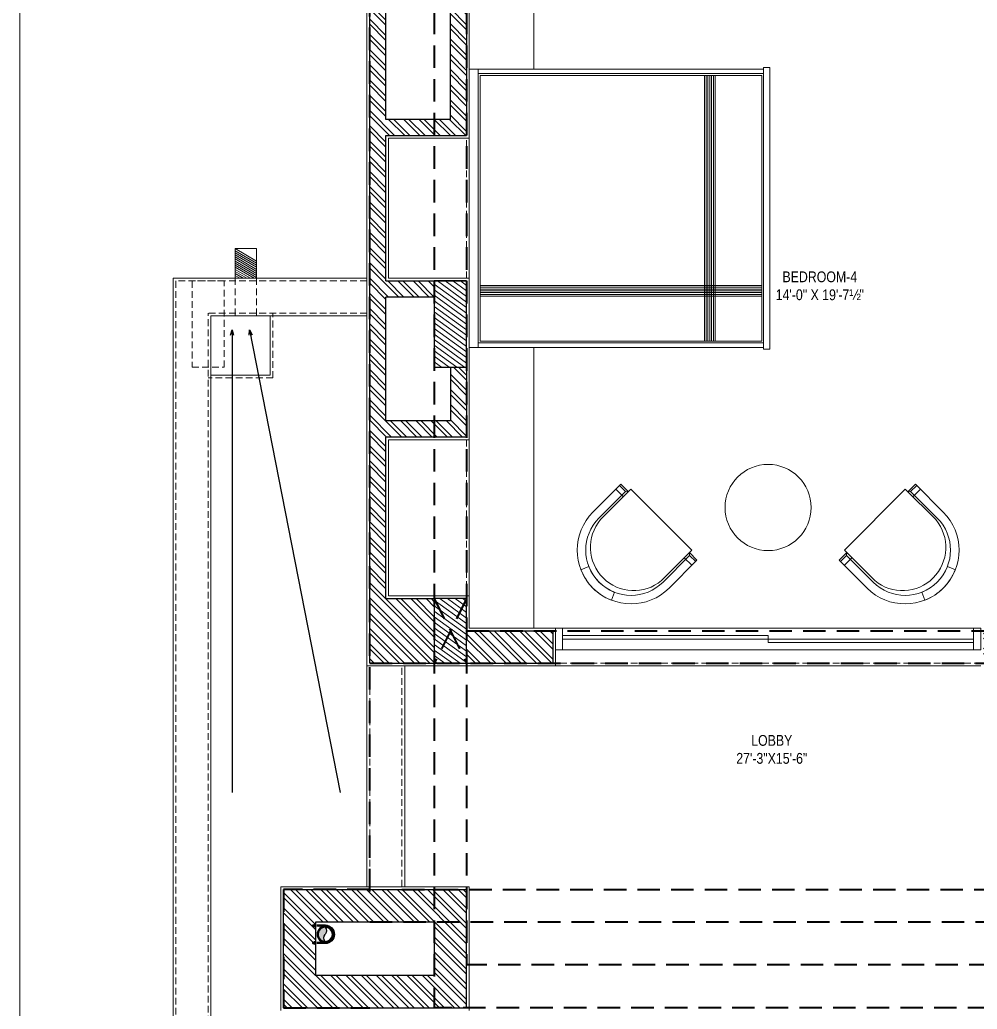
# Model space of a CAD drawing. Header units: inches. Extents: x -189347 to -188565, y -48525 to -47011.
# Drawn here: x -189346.7 to -189079.9, y -48338.7 to -48063.1 of the extents above; entities that cross this region are included whole.
import ezdxf

# ---------------------------------------------------------------- set-up
doc = ezdxf.new("R2010")
doc.units = ezdxf.units.IN
doc.header["$LTSCALE"] = 25
doc.header["$MEASUREMENT"] = 0
doc.linetypes.add('DASHED2', pattern=[0.375, 0.25, -0.125])
doc.layers.get('0').update_dxf_attribs({"lineweight": 0})
for name, color, linetype, lineweight in [('COLUMN', 1, 'Continuous', 30), ('COLUMNHATCH', 8, 'Continuous', 0), ('CWS', 180, 'Continuous', 18), ('elevation', 6, 'Continuous', 9), ('FURNITURE', 251, 'Continuous', 0), ('hidden', 7, 'DASHED2', 5), ('PLASTER LINE', 1, 'Continuous', 5), ('PP--BEAM', 104, 'DASHED2', 40), ('PP-OUTER', 180, 'Continuous', 18), ('PP-WALL', 7, 'Continuous', 30), ('sechatch', 8, 'Continuous', 0), ('SH - ANGLE SUPPORT', 7, 'Continuous', 30), ('SLOPE LINE', 30, 'Continuous', 5), ('TEXT', 7, 'Continuous', 13), ('WIN', 22, 'Continuous', 0)]:
    doc.layers.add(name, color=color, linetype=linetype, lineweight=lineweight)
doc.layers.add('SH - RWP', color=140, linetype='Continuous')
doc.styles.add('RAJ', font='Arial Narrow.ttf')
doc.styles.get("Standard").update_dxf_attribs({"font": 'Arial Narrow.ttf'})
doc.dimstyles.new('WORKING', dxfattribs={"dimtxt": 3.5, "dimasz": 1.5, "dimexe": 0.75, "dimexo": 1.5, "dimgap": 0.25, "dimtad": 1, "dimdec": 3, "dimzin": 3, "dimdsep": 46, "dimlunit": 4, "dimtxsty": 'Standard', "dimblk1": 'ARCHTICK', "dimblk2": 'ARCHTICK', "dimsah": 1, "dimcen": 0.09375, "dimdle": 0.75, "dimclrd": 256, "dimclre": 256, "dimclrt": 256, "dimadec": 0, "dimazin": 0, "dimtfac": 1, "dimtdec": 3, "dimtofl": 0, "dimtmove": 1, "dimatfit": 3, "dimldrblk": 'OPEN30', "dimfxl": 1, "dimtolj": 1, "dimtzin": 0, "dimlwe": -1, "dimarcsym": 0})
pattern_1 = [(144.0500546287213, (-991.6262969374075, -2979.542852115199), (-0.7338478202626239, -1.011912731758918), [])]

# ---------------------------------------------------------------- blocks, each defined once
blk = doc.blocks.new('_ArchTick')
at = {"color": 0, "linetype": 'ByBlock', "const_width": 0.15}
blk.add_lwpolyline([(-0.5, -0.5), (0.5, 0.5)], dxfattribs=at)
blk = doc.blocks.new('_Open30')
at = {"color": 0, "linetype": 'ByBlock', "lineweight": -2}
for p, q in [((-1, 0.26794919), (0, 0)), ((0, 0), (-1, -0.26794919)), ((0, 0), (-1, 0))]:
    blk.add_line(p, q, dxfattribs=at)
blk = doc.blocks.new('*X11')
at = {"color": 0}
for p, q in [((113.6040440224238, 341.4692042597887), (113.7240518539459, 341.5892120913109)), ((113.7279130090329, 341.4162965511011), (114.3176786467903, 342.0060621888587)), ((113.8423566890578, 341.3539635358294), (114.318169125598, 341.8297759723697)), ((113.9481308900426, 341.2829610415177), (114.3186596044057, 341.6534897558808)), ((114.0456951115147, 341.2037485676931), (114.3191500832134, 341.4772035393918)), ((114.1352787081868, 341.1165554690687), (114.3196405620211, 341.3009173229029)), ((114.2169109186877, 341.0214109842728), (114.3201310408288, 341.1246311064139)), ((114.2904245531791, 340.9181479234677), (114.3206215196365, 340.948344889925))]:
    blk.add_line(p, q, dxfattribs=at)
blk = doc.blocks.new('rwp')
at = {"layer": 'SH - RWP', "lineweight": 30}
h = blk.add_hatch(color=256, dxfattribs=at)
edge = h.paths.add_edge_path()
edge.add_ellipse((-188950.0968138671, -47122.30944276684), major_axis=(1.131884257421873, -1.131884257421873), ratio=1, start_angle=96.33861705314149, end_angle=173.6613829461683, ccw=False)
edge.add_ellipse((-188951.0968138671, -47121.05951319105), major_axis=(-1.414213562374951, -1.414213562374951), ratio=0.9999999999973742, start_angle=-45.000000000959574, end_angle=135.0000000008091, ccw=False)
edge.add_ellipse((-188952.0968138671, -47119.80958361528), major_axis=(-1.131884257421873, -1.131884257421873), ratio=1, start_angle=6.338617053141469, end_angle=83.66138294415512)
at = {"layer": 'SH - ANGLE SUPPORT'}
for p, q in [((-188953.666458093, -47121.00095880189, -967.949206592016), (-188953.6664580929, -47123.36738670984, -967.949206592016)), ((-188953.6664580924, -47121.00102040151, -967.949206592016), (-188953.6664580924, -47123.36744830938, -967.949206592016)), ((-188953.666458093, -47121.74960115636, -967.949206592016), (-188953.346458093, -47121.74960115636, -967.949206592016)), ((-188953.6664580924, -47121.74966275599, -967.949206592016), (-188953.3464580924, -47121.74966275599, -967.949206592016)), ((-188953.3368398501, -47122.23073078197, -967.949206592016), (-188953.6568398502, -47122.23073078197, -967.949206592016)), ((-188953.3368398497, -47122.23079238168, -967.949206592016), (-188953.6568398497, -47122.23079238168, -967.949206592016)), ((-188953.346458093, -47121.07673970977, -967.949206592016), (-188953.346458093, -47123.36738670984, -967.949206592016)), ((-188953.3464580924, -47121.07680130939, -967.949206592016), (-188953.3464580924, -47123.36744830938, -967.949206592016)), ((-188948.8568106974, -47122.23073078197, -967.949206592016), (-188948.5368106973, -47122.23073078197, -967.949206592016)), ((-188948.8568106974, -47122.23073078197, -967.949206592016), (-188948.5368106973, -47122.23073078197, -967.949206592016)), ((-188948.8568106969, -47122.23079238168, -967.949206592016), (-188948.5368106969, -47122.23079238168, -967.949206592016)), ((-188948.8568106967, -47122.23079238168, -967.949206592016), (-188948.5368106969, -47122.23079238168, -967.949206592016)), ((-188948.8471924546, -47121.07673970977, -967.949206592016), (-188948.8471924546, -47123.36738670984, -967.949206592016)), ((-188948.8471924541, -47121.07680130939, -967.949206592016), (-188948.8471924541, -47123.36744830938, -967.949206592016)), ((-188948.5271924547, -47121.74960115636, -967.949206592016), (-188948.8471924546, -47121.74960115636, -967.949206592016)), ((-188948.5271924546, -47121.74960115636, -967.949206592016), (-188948.8471924546, -47121.74960115636, -967.949206592016)), ((-188948.5271924541, -47121.74966275599, -967.949206592016), (-188948.8471924541, -47121.74966275599, -967.949206592016)), ((-188948.5271924541, -47121.74966275599, -967.949206592016), (-188948.8471924541, -47121.74966275599, -967.949206592016)), ((-188948.5271924546, -47121.00095880189, -967.949206592016), (-188948.5271924547, -47123.36738670984, -967.949206592016)), ((-188948.5271924541, -47121.00102040151, -967.949206592016), (-188948.5271924541, -47123.36744830938, -967.949206592016)), ((-188953.8903525634, -47123.66232684848, -967.949206592016), (-188953.8903525634, -47123.72276761325, -967.949206592016)), ((-188953.8903525629, -47123.66238844811, -967.949206592016), (-188953.8903525629, -47123.7228292129, -967.949206592016)), ((-188953.8903525634, -47123.72276761325, -967.949206592016), (-188953.8576660083, -47123.75545416848, -967.949206592016)), ((-188953.8903525629, -47123.7228292129, -967.949206592016), (-188953.8576660078, -47123.75551576811, -967.949206592016)), ((-188953.1557098411, -47123.75545416848, -967.949206592016), (-188953.8576660083, -47123.75545416848, -967.949206592016)), ((-188953.1557098406, -47123.75551576811, -967.949206592016), (-188953.8576660078, -47123.75551576811, -967.949206592016)), ((-188953.8531016355, -47123.76033668287, -967.949206592016), (-188953.8531016355, -47124.10285181779, -967.949206592016)), ((-188953.8531016349, -47123.76039828252, -967.949206592016), (-188953.8531016349, -47124.10291341739, -967.949206592016)), ((-188953.8531016355, -47124.10285181779, -967.949206592016), (-188953.7785997794, -47124.17735367376, -967.949206592016)), ((-188953.8531016349, -47124.10291341739, -967.949206592016), (-188953.7785997789, -47124.17741527341, -967.949206592016)), ((-188953.2350942116, -47124.17735367376, -967.949206592016), (-188953.7785997794, -47124.17735367376, -967.949206592016)), ((-188953.2350942111, -47124.17741527341, -967.949206592016), (-188953.7785997789, -47124.17741527341, -967.949206592016)), ((-188953.6668827888, -47124.54097724138, -967.949206592016), (-188953.6142599813, -47124.59360004868, -967.949206592016)), ((-188953.6668827882, -47124.54103884092, -967.949206592016), (-188953.6142599809, -47124.59366164831, -967.949206592016)), ((-188953.6668469955, -47124.54101303458, -967.949206592016), (-188953.6668469955, -47124.17735367376, -967.949206592016)), ((-188953.6668469949, -47124.54107463418, -967.949206592016), (-188953.6668469949, -47124.17741527341, -967.949206592016)), ((-188953.6144727311, -47123.75545416848, -967.949206592016), (-188953.6144727311, -47124.02564460496, -967.949206592016)), ((-188953.6144727307, -47123.75551576811, -967.949206592016), (-188953.6144727307, -47124.02570620461, -967.949206592016)), ((-188953.3994698029, -47124.59360004868, -967.949206592016), (-188953.6142599813, -47124.59360004868, -967.949206592016)), ((-188953.3994698023, -47124.59366164831, -967.949206592016), (-188953.6142599809, -47124.59366164831, -967.949206592016)), ((-188953.3468469955, -47124.54097724138, -967.949206592016), (-188953.3994698029, -47124.59360004868, -967.949206592016)), ((-188953.346846995, -47124.54103884092, -967.949206592016), (-188953.3994698023, -47124.59366164831, -967.949206592016)), ((-188953.3992218002, -47124.02622438787, -967.949206592016), (-188953.3992218002, -47123.75545416848, -967.949206592016)), ((-188953.3992217998, -47124.02628598752, -967.949206592016), (-188953.3992217998, -47123.75551576811, -967.949206592016)), ((-188953.3468469955, -47124.54097724138, -967.949206592016), (-188953.3468469955, -47124.17735367376, -967.949206592016)), ((-188953.346846995, -47124.54103884092, -967.949206592016), (-188953.346846995, -47124.17741527341, -967.949206592016)), ((-188953.1605923556, -47124.10285181779, -967.949206592016), (-188953.2350942116, -47124.17735367376, -967.949206592016)), ((-188953.160592355, -47124.10291341739, -967.949206592016), (-188953.2350942111, -47124.17741527341, -967.949206592016)), ((-188953.1230232861, -47123.72276761336, -967.949206592016), (-188953.1605923556, -47123.76033668287, -967.949206592016)), ((-188953.1230232855, -47123.7228292129, -967.949206592016), (-188953.160592355, -47123.76039828252, -967.949206592016)), ((-188953.1605923556, -47123.76033668287, -967.949206592016), (-188953.1605923556, -47124.10285181779, -967.949206592016)), ((-188953.160592355, -47123.76039828252, -967.949206592016), (-188953.160592355, -47124.10291341739, -967.949206592016)), ((-188953.1230232861, -47123.66232684848, -967.949206592016), (-188953.1230232861, -47123.72276761336, -967.949206592016)), ((-188953.1230232855, -47123.66238844811, -967.949206592016), (-188953.1230232855, -47123.7228292129, -967.949206592016)), ((-188949.0708570933, -47123.66232684848, -967.949206592016), (-188949.0708570933, -47123.72276761336, -967.949206592016)), ((-188949.0708570928, -47123.66238844811, -967.949206592016), (-188949.0708570928, -47123.7228292129, -967.949206592016)), ((-188949.0708570933, -47123.72276761336, -967.949206592016), (-188949.0332880238, -47123.76033668287, -967.949206592016)), ((-188949.0708570928, -47123.7228292129, -967.949206592016), (-188949.0332880233, -47123.76039828252, -967.949206592016)), ((-188949.0381705383, -47123.75545416848, -967.949206592016), (-188948.3362143711, -47123.75545416848, -967.949206592016)), ((-188949.0381705376, -47123.75551576811, -967.949206592016), (-188948.3362143706, -47123.75551576811, -967.949206592016)), ((-188949.0332880238, -47123.76033668287, -967.949206592016), (-188949.0332880238, -47124.10285181779, -967.949206592016)), ((-188949.0332880233, -47123.76039828252, -967.949206592016), (-188949.0332880233, -47124.10291341739, -967.949206592016)), ((-188949.0332880238, -47124.10285181779, -967.949206592016), (-188948.9587861678, -47124.17735367376, -967.949206592016)), ((-188949.0332880233, -47124.10291341739, -967.949206592016), (-188948.9587861673, -47124.17741527341, -967.949206592016)), ((-188948.9587861678, -47124.17735367376, -967.949206592016), (-188948.4152806, -47124.17735367376, -967.949206592016)), ((-188948.9587861673, -47124.17741527341, -967.949206592016), (-188948.4152805994, -47124.17741527341, -967.949206592016)), ((-188948.8470333838, -47124.54097724138, -967.949206592016), (-188948.8470333838, -47124.17735367376, -967.949206592016)), ((-188948.8470333834, -47124.54103884092, -967.949206592016), (-188948.8470333834, -47124.17741527341, -967.949206592016)), ((-188948.8470333838, -47124.54097724138, -967.949206592016), (-188948.7944105765, -47124.59360004868, -967.949206592016)), ((-188948.8470333834, -47124.54103884092, -967.949206592016), (-188948.794410576, -47124.59366164831, -967.949206592016)), ((-188948.794658579, -47124.02622438787, -967.949206592016), (-188948.794658579, -47123.75545416848, -967.949206592016)), ((-188948.7946585786, -47124.02628598752, -967.949206592016), (-188948.7946585786, -47123.75551576811, -967.949206592016)), ((-188948.7944105765, -47124.59360004868, -967.949206592016), (-188948.579620398, -47124.59360004868, -967.949206592016)), ((-188948.794410576, -47124.59366164831, -967.949206592016), (-188948.5796203974, -47124.59366164831, -967.949206592016)), ((-188948.5269975907, -47124.54097724138, -967.949206592016), (-188948.579620398, -47124.59360004868, -967.949206592016)), ((-188948.5269975901, -47124.54103884092, -967.949206592016), (-188948.5796203974, -47124.59366164831, -967.949206592016)), ((-188948.5794076482, -47123.75545416848, -967.949206592016), (-188948.5794076482, -47124.02564460496, -967.949206592016)), ((-188948.5794076477, -47123.75551576811, -967.949206592016), (-188948.5794076477, -47124.02570620461, -967.949206592016)), ((-188948.527033384, -47124.54101303458, -967.949206592016), (-188948.527033384, -47124.17735367376, -967.949206592016)), ((-188948.5270333833, -47124.54107463418, -967.949206592016), (-188948.5270333833, -47124.17741527341, -967.949206592016)), ((-188948.340778744, -47124.10285181779, -967.949206592016), (-188948.4152806, -47124.17735367376, -967.949206592016)), ((-188948.3407787434, -47124.10291341739, -967.949206592016), (-188948.4152805994, -47124.17741527341, -967.949206592016)), ((-188948.340778744, -47123.76033668287, -967.949206592016), (-188948.340778744, -47124.10285181779, -967.949206592016)), ((-188948.3407787434, -47123.76039828252, -967.949206592016), (-188948.3407787434, -47124.10291341739, -967.949206592016)), ((-188948.3035278159, -47123.72276761325, -967.949206592016), (-188948.3362143711, -47123.75545416848, -967.949206592016)), ((-188948.3035278155, -47123.7228292129, -967.949206592016), (-188948.3362143706, -47123.75551576811, -967.949206592016)), ((-188948.3035278159, -47123.66232684848, -967.949206592016), (-188948.3035278159, -47123.72276761325, -967.949206592016)), ((-188948.3035278155, -47123.66238844811, -967.949206592016), (-188948.3035278155, -47123.7228292129, -967.949206592016))]:
    blk.add_line(p, q, dxfattribs=at)
at = {"layer": 'SH - ANGLE SUPPORT', "lineweight": 30, "ltscale": 30}
for centre, radius, start, end in [((-188951.0968252739, -47121.04743988637, -967.949206592016), 2.570053173803593, 1.03628795969257, 178.9637120403074), ((-188951.0968252733, -47121.04750148611, -967.949206592016), 2.570053173803593, 1.03628795968503, 178.963712040315), ((-188951.0968252738, -47121.04738671277, -967.949206592016), 2.249999999973499, 358.9648763292182, 180.8913035842331), ((-188951.0968252732, -47121.0474483124, -967.949206592016), 2.249999999973499, 358.9648763292032, 180.8913035842525)]:
    blk.add_arc(centre, radius, start, end, dxfattribs=at)
at = {"layer": 'SH - ANGLE SUPPORT', "extrusion": (0, 0, -1)}
for centre, major_axis, ratio, start_param, end_param in [((-188953.8074735742, -47121.90446553976, -967.949206592016), (0.5499938548614092, -0.5499938548614123), 0.9999999996759106, 0.1632660789402746, 0.609270106304321), ((-188953.8074735738, -47121.9045271393, -967.949206592016), (0.5499938548614107, -0.5499938548614107), 0.9999999996759106, 0.1632660789402746, 0.6092701062936144), ((-188953.8074735742, -47122.15260376805, -967.949206592016), (0.5499938548614092, -0.5499938548614123), 0.9999999996759106, 0.1632660788972726, 0.609270106273636), ((-188953.8074735738, -47122.1526653677, -967.949206592016), (0.5499938548614107, -0.5499938548614107), 0.9999999996759106, 0.1632660788633934, 0.6092701062629294), ((-188953.8074735742, -47122.38419913567, -967.949206592016), (0.5499938549968616, 0.5499938549968587), 0.9999999998192924, 1.734062405629884, 2.180066432845873), ((-188953.8074735738, -47122.38426073521, -967.949206592016), (0.5499938549968599, 0.5499938549968602), 0.9999999998192924, 1.734062405639007, 2.18006643293009), ((-188953.1266579546, -47123.39463167317, -967.949206592016), (0.7483036439644555, -0.7483036439644598), 0.9999999996438159, 3.391710508010214, 3.722963248040837), ((-188953.126657954, -47123.39469327271, -967.949206592016), (0.7483036439644577, -0.7483036439644576), 0.9999999996438159, 3.391710508017021, 3.722963248071372), ((-188952.7983986465, -47123.31156215176, -967.949206592016), (0.6743739490639916, -0.6743739490639953), 0.9999995311078937, 3.304858807655224, 3.314800786636747), ((-188952.7983986459, -47123.31162375142, -967.949206592016), (0.6743739490639936, -0.6743739490639933), 0.9999995311078936, 3.304858807680375, 3.314800786634117), ((-188952.7983986465, -47123.55970038017, -967.949206592016), (0.6743742929851441, 0.6743742929851401), 0.999999518227433, 4.875654981944805, 4.885596951981116), ((-188952.7983986459, -47123.55976197982, -967.949206592016), (0.6743742929851421, 0.6743742929851421), 0.9999995182274332, 4.875654981974916, 4.885596952011176), ((-188952.7983986465, -47123.79129574777, -967.949206592016), (0.6743742929851441, 0.6743742929851401), 0.999999518227433, 4.875654981949765, 4.885596951983746), ((-188952.7983986459, -47123.79135734731, -967.949206592016), (0.6743742929851421, 0.6743742929851421), 0.9999995182274332, 4.875654981947285, 4.885596952013805), ((-188949.0439751315, -47123.95348806639, -967.949206592016), (0.1836427452739949, 0.1836427452739939), 0.9999999999368012, 1.061026314161397, 1.819612572080839), ((-188949.0439751309, -47123.95354966598, -967.949206592016), (0.1836427452739943, 0.1836427452739944), 0.9999999999368012, 1.061026314482183, 1.819612572175653), ((-188948.4266461518, -47124.10154468217, -967.949206592016), (0.3202001284227909, 0.3202001284227893), 0.9999999999894763, 2.954778906703427, 3.562597790643836), ((-188948.4266461512, -47124.10160628188, -967.949206592016), (0.32020012842279, 0.3202001284227902), 0.9999999999894763, 2.954778906786219, 3.562597790696368), ((-188948.4492935954, -47124.10503722765, -967.949206592016), (0.3609602731301504, -0.3609602731301524), 0.9999999993591626, 1.329768371787923, 1.678717008267329), ((-188948.4492935949, -47124.10509882731, -967.949206592016), (0.3609602731301515, -0.3609602731301514), 0.9999999993591624, 1.329768371788388, 1.678717008386833), ((-188948.4726005044, -47124.14390854447, -967.949206592016), (0.3609602733034902, -0.3609602733034922), 0.9999999989039782, 1.329768371934727, 1.608853964360784), ((-188948.472600504, -47124.14397014413, -967.949206592016), (0.3609602733034912, -0.3609602733034912), 0.9999999989039782, 1.329768371976483, 1.608853964560186), ((-188948.4198675735, -47124.00436458047, -967.949206592016), (0.3174102309503301, 0.3174102309503283), 0.9999999999057578, 2.957247137274627, 3.531377346074381), ((-188948.4198675731, -47124.00442618009, -967.949206592016), (0.3174102309503291, 0.3174102309503292), 0.9999999999057578, 2.957247137262742, 3.531377346298223), ((-188948.5441608152, -47123.95348806639, -967.949206592016), (0.1836427452988976, -0.1836427452988986), 0.999999999796716, 1.317026384468443, 2.0805663391731), ((-188948.5441608147, -47123.95354966598, -967.949206592016), (0.1836427452988981, -0.1836427452988981), 0.9999999997967158, 1.317026384795895, 2.080566339319822), ((-188948.4180220282, -47124.04943386157, -967.949206592016), (0.2498462547944103, 0.2498462547944089), 0.9999999997529784, 3.071035400043546, 3.556541279240993), ((-188948.4180220276, -47124.04949546119, -967.949206592016), (0.2498462547944095, 0.2498462547944096), 0.9999999997529783, 3.071035400037739, 3.556541279278682), ((-188948.7827626473, -47124.81746228939, -967.949206592016), (0.1705916081115291, -0.1705916081115301), 0.9999999983057132, 4.117982481218434, 4.309006795710234), ((-188948.7827626466, -47124.81752388901, -967.949206592016), (0.1705916081115296, -0.1705916081115296), 0.999999998305713, 4.117982481200848, 4.309006795710234), ((-188948.7475861446, -47124.6354748169, -967.949206592016), (0.070498842857397, 0.07049884285739659), 0.9999999987001685, 5.845023447305541, 6.635131608040659), ((-188948.747586144, -47124.63553641661, -967.949206592016), (0.0704988428573968, 0.0704988428573968), 0.9999999987001688, 5.845023447049522, 6.63513160759325), ((-188948.7252744999, -47124.66127218498, -967.949206592016), (0.1348098848379319, -0.1348098848379327), 0.9999999999832394, 4.157022774563808, 5.034816392581106), ((-188948.7252744994, -47124.66133378464, -967.949206592016), (0.1348098848379323, -0.1348098848379323), 0.9999999999832394, 4.157022774644297, 5.034816392460339), ((-188948.3270008914, -47123.80572951908, -967.949206592016), (0.3609602734330835, -0.3609602734330856), 0.9999999985248337, 1.329768372036687, 1.540798847705387), ((-188948.3270008908, -47123.80579111868, -967.949206592016), (0.3609602734330845, -0.3609602734330845), 0.9999999985248337, 1.32976837205076, 1.540798847705387), ((-188948.71716431, -47124.55963857067, -967.949206592016), (0.134414760636515, 0.1344147606365142), 0.999999999943205, 5.728383428850945, 6.607487426763895), ((-188948.7171643096, -47124.5597001703, -967.949206592016), (0.1344147606365146, 0.1344147606365146), 0.999999999943205, 5.72838342841378, 6.607487426618772), ((-188948.8006405043, -47123.99591065946, -967.949206592016), (0.1574100662167226, -0.1574100662167236), 0.9999999999492625, -0.6581166820425643, 0.1674448601498328), ((-188948.8006405038, -47123.99597225912, -967.949206592016), (0.1574100662167231, -0.1574100662167231), 0.9999999999492625, -0.6581166818591688, 0.1674448602460581), ((-188948.695430473, -47124.55313844277, -967.949206592016), (0.1705916076887829, 0.1705916076887819), 0.9999999996600237, 5.688778807161095, 6.270402491436597), ((-188948.6954304725, -47124.5532000424, -967.949206592016), (0.1705916076887824, 0.1705916076887824), 0.9999999996600238, 5.688778806993591, 6.270402491376283), ((-188948.6371630341, -47124.47928326397, -967.949206592016), (0.1705916076496879, 0.1705916076496869), 0.999999999760294, 5.688778807154859, 5.971833700017249), ((-188948.6371630334, -47124.47934486362, -967.949206592016), (0.1705916076496874, 0.1705916076496874), 0.999999999760294, 5.688778807389919, 5.971833700054205), ((-188948.3299226793, -47123.95348806639, -967.949206592016), (0.1836427452739939, -0.1836427452739949), 0.9999999999368008, 1.32198008156326, 2.080566339281674), ((-188948.3299226788, -47123.95354966598, -967.949206592016), (0.1836427452739944, -0.1836427452739943), 0.9999999999368008, 1.32198008156326, 2.080566339086045)]:
    blk.add_ellipse(centre, major_axis=major_axis, ratio=ratio, start_param=start_param, end_param=end_param, dxfattribs=at)
at = {"layer": 'SH - ANGLE SUPPORT'}
for centre, major_axis, ratio, start_param, end_param in [((-188949.0669925931, -47123.39463167317, -967.949206592016), (-0.7483036439644599, -0.7483036439644554), 0.9999999996438159, 3.391710508000295, 3.722963247976156), ((-188949.066992593, -47123.39463167317, -967.949206592016), (-0.7483036439644599, -0.7483036439644554), 0.9999999996438159, 3.391710507966842, 3.722963247976156), ((-188949.0669925926, -47123.39469327271, -967.949206592016), (-0.7483036439644577, -0.7483036439644576), 0.9999999996438159, 3.391710508013618, 3.722963248048718), ((-188949.0669925925, -47123.39469327271, -967.949206592016), (-0.7483036439644577, -0.7483036439644576), 0.9999999996438159, 3.391710508013618, 3.722963248048718), ((-188949.3952519012, -47123.31156215176, -967.949206592016), (-0.6743739490639956, -0.6743739490639913), 0.9999995311078936, 3.304858807682855, 3.314800786628858), ((-188949.395251901, -47123.31156215176, -967.949206592016), (-0.6743739490639956, -0.6743739490639913), 0.9999995311078936, 3.304858807637689, 3.314800786573997), ((-188949.3952519006, -47123.31162375142, -967.949206592016), (-0.6743739490639936, -0.6743739490639933), 0.9999995311078936, 3.3048588076678, 3.314800786604057), ((-188949.3952519006, -47123.31162375142, -967.949206592016), (-0.6743739490639936, -0.6743739490639933), 0.9999995311078936, 3.3048588076678, 3.314800786604057), ((-188949.3952519012, -47123.55970038017, -967.949206592016), (-0.6743742929851401, 0.6743742929851441), 0.999999518227433, 4.875654981984836, 4.885596952016435), ((-188949.395251901, -47123.55970038017, -967.949206592016), (-0.6743742929851401, 0.6743742929851441), 0.999999518227433, 4.875654981974916, 4.885596952011175), ((-188949.3952519006, -47123.55976197982, -967.949206592016), (-0.6743742929851421, 0.6743742929851421), 0.9999995182274332, 4.875654981904773, 4.885596951996146), ((-188949.3952519006, -47123.55976197982, -967.949206592016), (-0.6743742929851421, 0.6743742929851421), 0.9999995182274332, 4.875654981904773, 4.885596951996146), ((-188949.3952519012, -47123.79129574777, -967.949206592016), (-0.6743742929851401, 0.6743742929851441), 0.999999518227433, 4.87565498196482, 4.885596952001405), ((-188949.395251901, -47123.79129574777, -967.949206592016), (-0.6743742929851401, 0.6743742929851441), 0.999999518227433, 4.87565498195986, 4.885596951996146), ((-188949.3952519006, -47123.79135734731, -967.949206592016), (-0.6743742929851421, 0.6743742929851421), 0.9999995182274332, 4.875654981924789, 4.885596951996146), ((-188949.3952519006, -47123.79135734731, -967.949206592016), (-0.6743742929851421, 0.6743742929851421), 0.9999995182274332, 4.875654981924789, 4.885596951996146), ((-188948.3861769733, -47121.90446553976, -967.949206592016), (-0.5499938548614123, -0.5499938548614092), 0.9999999996759106, 0.1632660789278965, 0.6092701063103915), ((-188948.3861769733, -47121.90446553976, -967.949206592016), (-0.5499938548614123, -0.5499938548614092), 0.9999999996759106, 0.1632660789278965, 0.6092701063103915), ((-188948.3861769728, -47121.9045271393, -967.949206592016), (-0.5499938548614107, -0.5499938548614107), 0.9999999996759106, 0.1632660789278965, 0.6092701062889785), ((-188948.3861769726, -47121.9045271393, -967.949206592016), (-0.5499938548614107, -0.5499938548614107), 0.9999999996759106, 0.1632660789711128, 0.6092701062982505), ((-188948.3861769733, -47122.15260376805, -967.949206592016), (-0.5499938548614123, -0.5499938548614092), 0.9999999996759106, 0.1632660789278965, 0.6092701062889785), ((-188948.3861769733, -47122.15260376805, -967.949206592016), (-0.5499938548614123, -0.5499938548614092), 0.9999999996759106, 0.1632660789278965, 0.6092701062889785), ((-188948.3861769728, -47122.1526653677, -967.949206592016), (-0.5499938548614107, -0.5499938548614107), 0.9999999996759106, 0.1632660789094365, 0.609270106295049), ((-188948.3861769726, -47122.1526653677, -967.949206592016), (-0.5499938548614107, -0.5499938548614107), 0.9999999996759106, 0.1632660789341927, 0.609270106282908), ((-188948.3861769733, -47122.38419913567, -967.949206592016), (-0.5499938549968584, 0.5499938549968617), 0.9999999998192924, 1.734062405617506, 2.180066432825894), ((-188948.3861769733, -47122.38419913567, -967.949206592016), (-0.5499938549968584, 0.5499938549968617), 0.9999999998192924, 1.734062405617506, 2.180066432825894), ((-188948.3861769728, -47122.38426073521, -967.949206592016), (-0.5499938549968599, 0.5499938549968602), 0.9999999998192924, 1.734062405642048, 2.180066432877992), ((-188948.3861769726, -47122.38426073521, -967.949206592016), (-0.5499938549968599, 0.5499938549968602), 0.9999999998192924, 1.734062405635966, 2.180066432841237), ((-188953.8639577001, -47123.95348806639, -967.949206592016), (-0.183642745273995, -0.1836427452739938), 0.9999999999368008, 1.321980081277932, 2.080566339260109), ((-188953.8639576996, -47123.95354966598, -967.949206592016), (-0.1836427452739944, -0.1836427452739943), 0.9999999999368008, 1.321980081617566, 2.080566339205425), ((-188953.5567173454, -47124.47928326397, -967.949206592016), (-0.1705916076496869, 0.1705916076496879), 0.999999999760294, 5.68877880723861, 5.971833700035727), ((-188953.5567173448, -47124.47934486362, -967.949206592016), (-0.1705916076496874, 0.1705916076496874), 0.999999999760294, 5.688778807306168, 5.971833700054205), ((-188953.4984499064, -47124.55313844277, -967.949206592016), (-0.1705916076887818, 0.170591607688783), 0.9999999996600238, 5.68877880722726, 6.270402491376283), ((-188953.4984499059, -47124.5532000424, -967.949206592016), (-0.1705916076887823, 0.1705916076887825), 0.9999999996600238, 5.688778807193481, 6.270402491375513), ((-188953.4767160692, -47124.55963857067, -967.949206592016), (-0.1344147606365142, 0.134414760636515), 0.999999999943205, 5.728383428770293, 6.607487426642547), ((-188953.4767160688, -47124.5597001703, -967.949206592016), (-0.1344147606365146, 0.1344147606365146), 0.999999999943205, 5.728383428810619, 6.607487426932795), ((-188953.4686058794, -47124.66127218498, -967.949206592016), (-0.1348098848379327, -0.1348098848379319), 0.9999999999832394, 4.157022774693521, 5.034816392629314), ((-188953.4686058789, -47124.66133378464, -967.949206592016), (-0.1348098848379323, -0.1348098848379323), 0.9999999999832394, 4.157022774644297, 5.034816392291363), ((-188953.3932398751, -47123.99591065946, -967.949206592016), (-0.1574100662167236, -0.1574100662167226), 0.9999999999492625, -0.6581166819626016, 0.1674448601924983), ((-188953.3932398746, -47123.99597225912, -967.949206592016), (-0.1574100662167231, -0.1574100662167231), 0.9999999999492625, -0.6581166819626016, 0.1674448601280432), ((-188953.8668794881, -47123.80572951908, -967.949206592016), (-0.3609602734330856, -0.3609602734330835), 0.9999999985248337, 1.329768372036687, 1.540798847650109), ((-188953.8668794875, -47123.80579111868, -967.949206592016), (-0.3609602734330845, -0.3609602734330845), 0.9999999985248337, 1.329768371781203, 1.540798847649254), ((-188953.7758583511, -47124.04943386157, -967.949206592016), (-0.2498462547944088, 0.2498462547944103), 0.9999999997529783, 3.071035399993753, 3.556541279311888), ((-188953.7758583507, -47124.04949546119, -967.949206592016), (-0.2498462547944095, 0.2498462547944096), 0.9999999997529783, 3.071035400084627, 3.556541279278682), ((-188953.4462942349, -47124.6354748169, -967.949206592016), (-0.07049884285739659, 0.070498842857397), 0.9999999987001685, 5.845023447367468, 6.635131607766639), ((-188953.4462942344, -47124.63553641661, -967.949206592016), (-0.0704988428573968, 0.0704988428573968), 0.9999999987001688, 5.845023447631804, 6.635131607766639), ((-188953.7740128057, -47124.00436458047, -967.949206592016), (-0.3174102309503282, 0.3174102309503302), 0.9999999999057579, 2.957247137396159, 3.531377346333558), ((-188953.7740128052, -47124.00442618009, -967.949206592016), (-0.3174102309503291, 0.3174102309503292), 0.9999999999057578, 2.957247137268684, 3.531377346141322), ((-188953.6497195642, -47123.95348806639, -967.949206592016), (-0.1836427452988986, -0.1836427452988976), 0.999999999796716, 1.317026384605051, 2.080566339216231), ((-188953.6497195635, -47123.95354966598, -967.949206592016), (-0.1836427452988981, -0.1836427452988981), 0.9999999997967158, 1.317026384331836, 2.0805663391731), ((-188953.7672342276, -47124.10154468217, -967.949206592016), (-0.3202001284227891, 0.3202001284227912), 0.9999999999894765, 2.954778906553248, 3.562597790696368), ((-188953.7672342271, -47124.10160628188, -967.949206592016), (-0.32020012842279, 0.3202001284227902), 0.9999999999894763, 2.954778906892884, 3.56259779089861), ((-188953.4111177321, -47124.81746228939, -967.949206592016), (-0.1705916081115301, -0.1705916081115291), 0.9999999983057132, 4.117982481619605, 4.309006795757587), ((-188953.4111177316, -47124.81752388901, -967.949206592016), (-0.1705916081115296, -0.1705916081115296), 0.999999998305713, 4.117982481585826, 4.309006795955818), ((-188953.744586784, -47124.10503722765, -967.949206592016), (-0.3609602731301526, -0.3609602731301503), 0.9999999993591626, 1.32976837181607, 1.678717008386833), ((-188953.7445867833, -47124.10509882731, -967.949206592016), (-0.3609602731301515, -0.3609602731301514), 0.9999999993591624, 1.329768371871435, 1.678717008386833), ((-188953.7212798749, -47124.14390854447, -967.949206592016), (-0.3609602733034923, -0.3609602733034901), 0.9999999989039782, 1.329768372066336, 1.608853964617158), ((-188953.7212798744, -47124.14397014413, -967.949206592016), (-0.3609602733034912, -0.3609602733034912), 0.9999999989039782, 1.329768372066336, 1.608853964617158), ((-188953.1499052479, -47123.95348806639, -967.949206592016), (-0.1836427452739938, 0.183642745273995), 0.9999999999368012, 1.061026314106713, 1.819612571890326), ((-188953.1499052474, -47123.95354966598, -967.949206592016), (-0.1836427452739943, 0.1836427452739944), 0.9999999999368012, 1.061026314259212, 1.819612572080839)]:
    blk.add_ellipse(centre, major_axis=major_axis, ratio=ratio, start_param=start_param, end_param=end_param, dxfattribs=at)
at = {"layer": 'SH - RWP', "lineweight": 30}
for radius in [2.25, 2]:
    blk.add_circle((-188951.0968138671, -47121.05951319105, -967.949206592016), radius, dxfattribs=at)
for centre, start, end in [((-188950.0968138671, -47122.30944276684, -967.949206592016), 51.33861705367175, 128.6613829463282), ((-188952.0968138671, -47119.80958361528, -967.949206592016), 231.3386170536718, 308.6613829463283)]:
    blk.add_arc(centre, 1.600726067880088, start, end, dxfattribs=at)
at = {"layer": 'SH - ANGLE SUPPORT', "extrusion": (0, 0, -1)}
for p, xscale, yscale, zscale, rotation in [((188890.0338178014, -47102.88456624368, 967.949206592016), 0.1862546400225255, 0.1862546399643179, -0.1862546400225255, 270.0000000000002), ((188890.0338178009, -47102.8846278433, 967.949206592016), 0.1862546400225255, 0.1862546400225255, -0.1862546400225255, 270), ((188889.7660575905, -47102.88514602656, 967.949206592016), 0.1862546400225255, 0.1862546399643179, -0.1862546400225255, 270.0000000000002), ((188889.76605759, -47102.88520762618, 967.949206592016), 0.1862546400225255, 0.1862546400225255, -0.1862546400225255, 270), ((189012.4278227889, -47102.88514602656, 967.949206592016), -0.1862546400225255, 0.1862546400225255, -0.1862546400003328, 90.00000000000017), ((189012.4278227884, -47102.88520762618, 967.949206592016), -0.1862546400225255, 0.1862546400225255, -0.1862546400225255, 89.99999999999997), ((189012.160062578, -47102.88456624368, 967.949206592016), -0.1862546400225255, 0.1862546400225255, -0.1862546400003328, 90.00000000000017), ((189012.1600625774, -47102.8846278433, 967.949206592016), -0.1862546400225255, 0.1862546400225255, -0.1862546400225255, 89.99999999999997)]:
    blk.add_blockref('*X11', p, dxfattribs=dict(at, xscale=xscale, yscale=yscale, zscale=zscale, rotation=rotation))

msp = doc.modelspace()

# ---------------------------------------------------------------- hatches: boundary and pattern name
at = {"layer": 'COLUMNHATCH', "ltscale": 5}
h = msp.add_hatch(dxfattribs=at)
h.set_pattern_fill('ANSI31', color=256, scale=10, angle=99.05005462872136, style=0)
h.set_pattern_definition(pattern_1)
h.paths.add_polyline_path([(-189222.1991238233, -48135.86745093929), (-189231.1991238233, -48135.86745093929), (-189231.1991238234, -48159.86745093872), (-189222.1991238234, -48159.86745093872)])
h = msp.add_hatch(dxfattribs=at)
h.set_pattern_fill('ANSI31', color=256, scale=10, angle=99.05005462872136, style=0)
h.set_pattern_definition(pattern_1)
h.paths.add_polyline_path([(-189222.1991238232, -48224.36745093921), (-189231.1991238232, -48224.36745093921), (-189231.1991238232, -48242.36745093862), (-189222.1991238233, -48242.36745093862)])
at = {"layer": 'sechatch', "ltscale": 30}
h = msp.add_hatch(dxfattribs=at)
h.set_pattern_fill('ANSI32', color=256, scale=8, angle=270)
h.set_pattern_definition([(315, (-189227.8349018469, -48092.82014618734), (2.121320343559643, 2.121320343559641), []), (315, (-189227.8349018469, -48094.23435974734), (2.121320343559643, 2.121320343559641), [])])
h.paths.add_polyline_path([(-189226.6991238233, -48090.86745093921), (-189231.1991238232, -48090.86745093921), (-189231.1991238232, -48095.36745093927), (-189226.6991238233, -48095.36745093927)], flags=17)
h.paths.add_polyline_path([(-189231.1991238232, -48090.86745093921), (-189244.699123823, -48090.86745093921), (-189244.699123823, -48095.36745093925), (-189231.1991238232, -48095.36745093927)], flags=17)
h.paths.add_polyline_path([(-189231.1991238232, -48135.86745093927), (-189244.699123823, -48135.86745093928), (-189244.699123823, -48140.36745093933), (-189231.1991238232, -48140.36745093933)], flags=17)
h.paths.add_polyline_path([(-188710.6991238233, -48314.36745093925), (-188719.6991238233, -48314.36745093925), (-188719.6991238233, -48329.36745093929), (-188737.6991238234, -48329.36745093929), (-188737.6991238233, -48305.36745093924), (-188746.6991238233, -48305.36745093924), (-188746.6991238233, -48338.36745093924), (-188710.6991238233, -48338.36745093927)])
h.paths.add_polyline_path([(-188886.1991238233, -48305.36745093924), (-188895.1991238233, -48305.36745093924), (-188895.1991238233, -48329.36745093929), (-188913.1991238232, -48329.36745093929), (-188913.1991238232, -48314.36745093925), (-188922.1991238233, -48314.36745093925), (-188922.1991238233, -48338.36745093929), (-188886.1991238233, -48338.36745093927)])
h.paths.add_polyline_path([(-188710.6991238233, -48338.36745093927), (-188719.6991238232, -48338.36745093925), (-188719.6991238232, -48389.36745093924), (-188710.6991238233, -48389.36745093924)])
h.paths.add_polyline_path([(-189222.1991238233, -48305.36745093924), (-189273.1991238232, -48305.36745093922), (-189273.1991238232, -48338.36745093927), (-189222.1991238233, -48338.36745093927)])
h.paths.add_polyline_path([(-189231.1991238233, -48314.36745093924), (-189231.1991238233, -48329.36745093927), (-189264.1991238232, -48329.36745093927), (-189264.1991238232, -48314.36745093922)], flags=16)
h.paths.add_polyline_path([(-188719.6991238233, -48060.86745093924), (-188792.4727961768, -48060.86745093924), (-188792.0790971909, -48065.36745093924), (-188719.6991238233, -48065.36745093924)])
h.paths.add_polyline_path([(-188792.4727961768, -48060.86745093924), (-188913.1991238232, -48060.86745093924), (-188913.1991238232, -48065.36745093924), (-188792.0790971909, -48065.36745093924)])
h.paths.add_polyline_path([(-188913.1991238234, -48069.86745093918), (-188922.1991238233, -48069.86745093918), (-188922.1991238233, -48101.36745093924), (-188913.1991238234, -48101.36745093924)])
h.paths.add_polyline_path([(-188710.6991238233, -48084.86745093924), (-188719.6991238233, -48084.86745093924), (-188719.6991238233, -48290.36745093927), (-188710.6991238233, -48290.36745093927), (-188710.6991238233, -48219.36745093924), (-188710.9067152947, -48219.36745093924), (-188710.9067152947, -48128.36745093927)])
h.paths.add_polyline_path([(-188913.1991238232, -48201.86745093924), (-188922.1991238233, -48201.86745093924), (-188922.1991238233, -48233.36745093924), (-188938.6991238233, -48233.36745093924), (-188938.6991238233, -48242.36745093924), (-188922.1991238233, -48242.36745093924), (-188922.1991238233, -48290.36745093927), (-188913.1991238232, -48290.36745093927)])
h.paths.add_polyline_path([(-188994.1991238233, -48051.86745093924), (-189003.1991238234, -48051.86745093924), (-189003.1991238234, -48060.86745093924), (-189045.1991238233, -48060.86745093924), (-189045.1991238233, -48069.86745093924), (-188994.1991238233, -48069.86745093924)])
h.paths.add_polyline_path([(-189049.6991238233, -48078.86745093927), (-189054.1991238232, -48078.86745093927), (-189054.1991238233, -48224.36745093927), (-189049.6991238233, -48224.36745093927)])
h.paths.add_polyline_path([(-189226.6991238232, -48051.86745093924), (-189249.199123823, -48051.86745093921), (-189249.199123823, -48242.36745093913), (-189231.1991238232, -48242.36745093916), (-189231.1991238232, -48224.36745093913), (-189244.699123823, -48224.36745093913), (-189244.699123823, -48179.3674509393), (-189222.1991238232, -48179.3674509393), (-189222.1991238232, -48159.86745093929), (-189226.6991238232, -48159.86745093929), (-189226.6991238232, -48174.8674509393), (-189244.699123823, -48174.8674509393), (-189244.699123823, -48056.36745093924), (-189226.6991238232, -48056.36745093924)])
h.paths.add_polyline_path([(-189198.1991238233, -48233.36745093918), (-189222.1991238232, -48233.36745093918), (-189222.1991238232, -48242.36745093916), (-189198.1991238233, -48242.36745093918)])
h.paths.add_polyline_path([(-189054.1991238232, -48233.36745093924), (-189078.1991238233, -48233.36745093921), (-189078.1991238233, -48242.36745093924), (-189054.1991238232, -48242.36745093924)])
h.paths.add_polyline_path([(-189022.6991238233, -48233.36745093924), (-189045.1991238233, -48233.36745093924), (-189045.1991238233, -48242.36745093924), (-189022.6991238233, -48242.36745093924)])
h.paths.add_polyline_path([(-189226.6991238232, -48095.36745093925), (-189222.1991238232, -48095.36745093927), (-189222.1991238233, -48051.86745093924), (-189226.6991238232, -48051.86745093924)])

# ---------------------------------------------------------------- linework, layer by layer
at = {"layer": 'COLUMN'}
for points in [[(-189231.1991238233, -48135.86745093929), (-189231.1991238234, -48159.86745093929), (-189222.1991238234, -48159.86745093929), (-189222.1991238233, -48135.86745093929)], [(-189231.1991238232, -48224.36745093927), (-189231.1991238232, -48242.36745093927), (-189222.1991238232, -48242.36745093927), (-189222.1991238232, -48224.36745093927)]]:
    msp.add_lwpolyline(points, close=True, dxfattribs=at)
at = {"layer": 'elevation'}
for p, q in [((-189221.4491238232, -48135.11745093927), (-189221.4491238232, -48096.11745093925)), ((-189286.6991238233, -48126.86745093507), (-189286.6991238233, -48135.11745093887)), ((-189286.6991238233, -48126.86745093507), (-189280.6991238233, -48126.86745093507)), ((-189286.6991238233, -48126.86745093507), (-189280.6991238233, -48130.3315525502)), ((-189280.6991238233, -48126.86745093507), (-189280.6991238233, -48135.11745093887)), ((-189286.6991238233, -48127.44480120426), (-189280.6991238233, -48130.90890281938)), ((-189286.6991238233, -48128.02215147344), (-189280.6991238233, -48131.48625308857)), ((-189286.6991238233, -48128.59950174261), (-189280.6991238233, -48132.06360335774)), ((-189286.6991238233, -48129.17685201181), (-189280.6991238233, -48132.64095362694)), ((-189286.6991238233, -48129.75420228102), (-189280.6991238233, -48133.21830389614)), ((-189286.6991238233, -48130.33155255018), (-189280.6991238233, -48133.79565416532)), ((-189286.6991238233, -48130.90890281939), (-189280.6991238233, -48134.37300443454)), ((-189286.6991238233, -48131.48625308857), (-189280.6991238233, -48134.95035470369)), ((-189286.6991238233, -48132.06360335777), (-189281.4097046543, -48135.11745093887)), ((-189249.949123823, -48135.11745093919), (-189303.9491238233, -48135.11745093919)), ((-189303.9491238233, -48135.11745093919), (-189303.9491238234, -48414.11745093912)), ((-189286.6991238233, -48132.64095362694), (-189282.4097046542, -48135.11745093887)), ((-189286.6991238233, -48133.21830389616), (-189283.4097046542, -48135.11745093887)), ((-189286.6991238233, -48133.79565416534), (-189284.4097046542, -48135.11745093887)), ((-189286.6991238233, -48134.37300443454), (-189285.4097046542, -48135.11745093887)), ((-189286.6991238233, -48134.95035470369), (-189286.4097046542, -48135.11745093887)), ((-189293.4491238233, -48403.61745093913), (-189293.4491238233, -48145.61745093918)), ((-189249.949123823, -48145.61745093921), (-189293.4491238233, -48145.61745093918)), ((-189276.9491238234, -48162.11745093885), (-189276.9491238234, -48145.61745093887)), ((-189276.9491238234, -48162.11745093885), (-189293.4491238233, -48162.11745093885)), ((-189221.4491238232, -48180.1174509393), (-189221.4491238233, -48223.61745093924)), ((-189249.9491238231, -48304.61745093924), (-189249.9491238231, -48243.11745093916)), ((-189239.4491238231, -48304.61745093924), (-189239.4491238231, -48243.11745093924)), ((-189078.9491238233, -48243.11745093929), (-189197.4491238233, -48243.11745093924))]:
    msp.add_line(p, q, dxfattribs=at)
at = {"layer": 'FURNITURE'}
for p, q in [((-189203.4491238232, -48076.86745093927), (-189203.4491238232, -47998.61745093924)), ((-189218.9491238233, -48076.86745093927), (-189221.4491238232, -48076.86745093927)), ((-189221.4491238232, -48154.36745093925), (-189221.4491238232, -48076.86745093927)), ((-189218.9491238233, -48076.86745093927), (-189139.4491238232, -48076.86745093927)), ((-189218.9491238233, -48154.36745093925), (-189218.9491238233, -48076.86745093927)), ((-189139.4491238232, -48154.86745093927), (-189139.4491238232, -48076.36745093927)), ((-189139.4491238232, -48076.36745093927), (-189137.6991238233, -48076.36745093927)), ((-189137.6991238233, -48154.86745093927), (-189137.6991238233, -48076.36745093927)), ((-189218.9491238233, -48078.11745093925), (-189139.4491238232, -48078.11745093925)), ((-189218.4491238232, -48078.61745093927), (-189139.9491238233, -48078.61745093927)), ((-189218.4491238232, -48152.61745093927), (-189218.4491238232, -48078.61745093927)), ((-189155.9491238233, -48078.61745093927), (-189155.9491238233, -48152.61745093927)), ((-189155.4491238232, -48078.61745093927), (-189155.4491238232, -48152.61745093927)), ((-189154.9491238232, -48078.61745093927), (-189154.9491238232, -48152.61745093927)), ((-189154.4491238232, -48078.61745093927), (-189154.4491238232, -48152.61745093927)), ((-189153.9491238232, -48078.61745093927), (-189153.9491238232, -48152.61745093927)), ((-189153.4491238232, -48078.61745093927), (-189153.4491238232, -48152.61745093927)), ((-189152.9491238232, -48078.61745093927), (-189152.9491238232, -48152.61745093927)), ((-189139.9491238233, -48152.61745093927), (-189139.9491238233, -48078.61745093927)), ((-189139.9491238233, -48137.11745093927), (-189218.4491238232, -48137.11745093927)), ((-189139.9491238233, -48137.61745093927), (-189218.4491238232, -48137.61745093927)), ((-189139.9491238233, -48138.11745093927), (-189218.4491238232, -48138.11745093927)), ((-189139.9491238233, -48138.61745093927), (-189218.4491238232, -48138.61745093927)), ((-189139.9491238233, -48139.11745093925), (-189218.4491238232, -48139.11745093925)), ((-189139.9491238233, -48139.61745093927), (-189218.4491238232, -48139.61745093927)), ((-189139.9491238233, -48140.11745093927), (-189218.4491238232, -48140.11745093927)), ((-189218.9491238233, -48154.36745093925), (-189221.4491238232, -48154.36745093925)), ((-189218.9491238233, -48153.11745093927), (-189139.4491238232, -48153.11745093927)), ((-189218.9491238233, -48154.36745093925), (-189139.4491238232, -48154.36745093925)), ((-189218.4491238232, -48152.61745093927), (-189139.9491238233, -48152.61745093927)), ((-189203.4491238233, -48154.36745093925), (-189203.4491238232, -48232.61745093918)), ((-189139.4491238232, -48154.86745093927), (-189137.6991238233, -48154.86745093927))]:
    msp.add_line(p, q, dxfattribs=at)
at = {"layer": 'FURNITURE', "ltscale": 10}
for p, q in [((-189187.0047202754, -48200.24106186104, 3021.381397085827), (-189179.2293087023, -48192.46565028802, 3021.381397085827)), ((-189179.5827365011, -48192.8190780868, 3021.381397085827), (-189177.903954457, -48194.49786013096, 3021.381397085827)), ((-189179.2293087023, -48192.46565028802, 3021.381397085827), (-189179.2293087023, -48192.46565028802, 3021.381397085827)), ((-189179.2293087023, -48192.46565028802, 3021.381397085827), (-189177.1117887011, -48194.58317028929, 3021.381397085827)), ((-189097.1689389442, -48192.46565028802, 3021.381397085827), (-189099.2864589455, -48194.58317028929, 3021.381397085827)), ((-189096.8155111454, -48192.8190780868, 3021.381397085827), (-189098.4942931896, -48194.49786013096, 3021.381397085827)), ((-189089.3935273712, -48200.24106186104, 3021.381397085827), (-189097.1689389442, -48192.46565028802, 3021.381397085827)), ((-189097.1689389442, -48192.46565028802, 3021.381397085827), (-189097.1689389442, -48192.46565028802, 3021.381397085827)), ((-189185.3259382312, -48201.91984390523, 3021.381397085827), (-189177.903954457, -48194.49786013096, 3021.381397085827)), ((-189184.8872002741, -48202.35858186234, 3021.381397085827), (-189176.4049331035, -48193.87631469176, 3021.381397085827)), ((-189180.6413448818, -48193.87768646751, 3021.381397085827), (-189178.5238248806, -48195.99520646878, 3021.381397085827)), ((-189177.903954457, -48194.49786013096, 3021.381397085827), (-189177.1117887011, -48194.58317028929, 3021.381397085827)), ((-189176.4049331035, -48193.87631469176, 3021.381397085827), (-189176.4018863121, -48193.87936148313, 3021.381397085827)), ((-189176.4018863121, -48193.87936148313, 3021.381397085827), (-189159.437351971, -48210.84389582431, 3021.381397085827)), ((-189099.9963613344, -48193.87936148313, 3021.381397085827), (-189116.9608956756, -48210.84389582431, 3021.381397085827)), ((-189099.993314543, -48193.87631469176, 3021.381397085827), (-189099.9963613344, -48193.87936148313, 3021.381397085827)), ((-189091.5110473724, -48202.35858186234, 3021.381397085827), (-189099.993314543, -48193.87631469176, 3021.381397085827)), ((-189098.4942931896, -48194.49786013096, 3021.381397085827), (-189099.2864589455, -48194.58317028929, 3021.381397085827)), ((-189091.0723094153, -48201.91984390523, 3021.381397085827), (-189098.4942931896, -48194.49786013096, 3021.381397085827)), ((-189095.7569027647, -48193.87768646751, 3021.381397085827), (-189097.874422766, -48195.99520646878, 3021.381397085827)), ((-189167.9165723502, -48219.32920978626, 3021.381397085827), (-189159.4343051796, -48210.84694261569, 3021.381397085827)), ((-189158.0236407759, -48213.67131821452, 3021.381397085827), (-189160.1411607772, -48211.55379821326, 3021.381397085827)), ((-189160.0558506189, -48212.34596396911, 3021.381397085827), (-189160.1411607772, -48211.55379821326, 3021.381397085827)), ((-189159.437351971, -48210.84389582431, 3021.381397085827), (-189159.4343051796, -48210.84694261569, 3021.381397085827)), ((-189118.3746068706, -48213.67131821452, 3021.381397085827), (-189116.2570868693, -48211.55379821326, 3021.381397085827)), ((-189116.9608956756, -48210.84389582431, 3021.381397085827), (-189116.9639424669, -48210.84694261569, 3021.381397085827)), ((-189108.4816752963, -48219.32920978626, 3021.381397085827), (-189116.9639424669, -48210.84694261569, 3021.381397085827)), ((-189116.3423970276, -48212.34596396911, 3021.381397085827), (-189116.2570868693, -48211.55379821326, 3021.381397085827)), ((-189160.0558506189, -48212.34596396911, 3021.381397085827), (-189167.4778343931, -48219.76794774338, 3021.381397085827)), ((-189158.0236407759, -48213.67131821452, 3021.381397085827), (-189165.7990523489, -48221.44672978755, 3021.381397085827)), ((-189161.5531969567, -48212.9658343927, 3021.381397085827), (-189159.4356769554, -48215.08335439402, 3021.381397085827)), ((-189158.3770685747, -48214.02474601329, 3021.381397085827), (-189160.0558506189, -48212.34596396911, 3021.381397085827)), ((-189118.3746068706, -48213.67131821452, 3021.381397085827), (-189110.5991952976, -48221.44672978755, 3021.381397085827)), ((-189118.0211790718, -48214.02474601329, 3021.381397085827), (-189116.3423970276, -48212.34596396911, 3021.381397085827)), ((-189114.8450506898, -48212.9658343927, 3021.381397085827), (-189116.9625706911, -48215.08335439402, 3021.381397085827)), ((-189116.3423970276, -48212.34596396911, 3021.381397085827), (-189108.9204132534, -48219.76794774338, 3021.381397085827))]:
    msp.add_line(p, q, dxfattribs=at)
at = {"layer": 'FURNITURE', "ltscale": 0.1}
for p, q in [((-189190.3626895277, -48216.32243186922, 3021.381397085827), (-189188.1386536824, -48215.44871886668, 3021.381397085827)), ((-189086.0355581188, -48216.32243186922, 3021.381397085827), (-189088.2595939642, -48215.44871886668, 3021.381397085827)), ((-189181.8666581987, -48224.79093488136, 3021.381397085827), (-189181.0006143812, -48222.58305578124, 3021.381397085827)), ((-189094.5315894479, -48224.79093488136, 3021.381397085827), (-189095.3976332653, -48222.58305578124, 3021.381397085827))]:
    msp.add_line(p, q, dxfattribs=at)
at = {"layer": 'FURNITURE'}
msp.add_circle((-189138.1991238233, -48198.9813055477), 12, dxfattribs=at)
at = {"layer": 'FURNITURE', "ltscale": 10}
for centre, radius, start, end in [((-189176.3901268253, -48210.83213633739, 3021.381397085834), 14.99468081270576, 135.06354609519, 314.9364539083106), ((-189100.0081208212, -48210.83213633739, 3021.381397085834), 14.99468081270576, 225.0635460916894, 44.93645390481004), ((-189176.392055514, -48210.83406502608, 3021.381397085834), 12.6205229129832, 135.0631174072028, 314.936882589223), ((-189175.6488057411, -48210.09081525329, 3021.381397085834), 12.04721406627955, 140.071772406721, 309.928227592445), ((-189100.0061921325, -48210.83406502608, 3021.381397085834), 12.6205229129832, 225.063117410777, 44.93688259279719), ((-189100.7494419054, -48210.09081525329, 3021.381397085834), 12.04721406627955, 230.071772407555, 39.92822759327898)]:
    msp.add_arc(centre, radius, start, end, dxfattribs=at)
at = {"layer": 'FURNITURE', "ltscale": 0.1}
for centre, radius, start, end in [((-189176.3901268253, -48210.83213633739, 3021.381397085834), 14.99468081270497, 201.451558054627, 248.5781630963436), ((-189176.392055514, -48210.83406502608, 3021.381397085834), 12.62052291298359, 201.447393411097, 248.5823327012446), ((-189100.0061921325, -48210.83406502608, 3021.381397085834), 12.62052291298359, 291.4176672987553, 338.552606588903), ((-189100.0081208212, -48210.83213633739, 3021.381397085834), 14.99468081270497, 291.4218369036564, 338.5484419453729)]:
    msp.add_arc(centre, radius, start, end, dxfattribs=at)
at = {"layer": 'hidden', "ltscale": 0.3}
for p, q in [((-189222.1991238233, -48135.11745093927), (-189222.1991238233, -48096.11745093925)), ((-189286.6991238233, -48135.11745093887), (-189286.6991238232, -48145.61745093887)), ((-189280.6991238233, -48135.11745093887), (-189280.6991238233, -48145.61745093887)), ((-189249.949123823, -48135.86745093918), (-189303.1991238233, -48135.86745093918)), ((-189303.1991238233, -48135.86745093918), (-189303.1991238234, -48413.36745093912)), ((-189294.1991238234, -48404.36745093913), (-189294.1991238233, -48144.86745093918)), ((-189249.949123823, -48144.86745093918), (-189294.1991238233, -48144.86745093918)), ((-189276.1991238233, -48162.86745093887), (-189276.1991238233, -48144.86745093887)), ((-189276.1991238233, -48162.86745093887), (-189294.1991238233, -48162.86745093887)), ((-189222.1991238232, -48180.1174509393), (-189222.1991238233, -48223.61745093924)), ((-189078.9491238233, -48242.36745093913), (-189197.4491238233, -48242.36745093924)), ((-189249.1991238231, -48304.61745093924), (-189249.1991238231, -48243.11745093916)), ((-189240.1991238231, -48304.61745093924), (-189240.199123823, -48243.11745093916))]:
    msp.add_line(p, q, dxfattribs=at)
msp.add_lwpolyline([(-189298.6991238233, -48135.86745093532), (-189298.6991238234, -48159.86745093532), (-189289.6991238234, -48159.86745093532), (-189289.6991238233, -48135.86745093532)], close=True, dxfattribs=at)
at = {"layer": 'PLASTER LINE', "ltscale": 30}
for p, q in [((-189249.949123823, -48051.11745093924), (-189249.949123823, -48243.11745093916)), ((-189221.4491238232, -48096.11745093925), (-189221.4491238232, -48051.11745093924)), ((-189221.4491238232, -48096.11745093925), (-189243.9491238231, -48096.11745093925)), ((-189243.9491238231, -48135.11745093928), (-189243.9491238231, -48096.11745093925)), ((-189221.4491238232, -48135.11745093927), (-189243.9491238231, -48135.11745093928)), ((-189221.4491238232, -48180.1174509393), (-189221.4491238232, -48135.11745093927)), ((-189243.949123823, -48180.1174509393), (-189243.9491238231, -48223.61745093924)), ((-189221.4491238232, -48180.1174509393), (-189243.949123823, -48180.1174509393)), ((-189197.4491238233, -48232.61745093918), (-189221.4491238232, -48232.61745093918)), ((-189197.4491238233, -48243.11745093918), (-189197.4491238233, -48232.61745093918)), ((-189249.949123823, -48243.11745093916), (-189197.4491238233, -48243.11745093918)), ((-189221.4491238232, -48304.61745093924), (-189273.9491238232, -48304.61745093924)), ((-189273.9491238231, -48339.11745093927), (-189273.9491238232, -48304.61745093924)), ((-189221.4491238233, -48339.11745093927), (-189221.4491238233, -48304.61745093924))]:
    msp.add_line(p, q, dxfattribs=at)
msp.add_lwpolyline([(-189221.4491238232, -48232.61745093918), (-189221.4491238232, -48223.61745093924), (-189221.4491238232, -48223.61745093924), (-189221.4491238232, -48223.61745093924), (-189243.9491238231, -48223.61745093924)], dxfattribs=at)
at = {"layer": 'PP--BEAM'}
for p, q in [((-189231.1991238226, -47348.3674509393), (-189231.1991238226, -48338.36745093938)), ((-189222.1991238225, -47348.3674509393), (-189222.1991238225, -48326.36745093938)), ((-189249.1991238224, -48305.93015963093), (-189249.1991238224, -47625.86745093931)), ((-189231.1991238225, -48224.36745093921), (-189222.1991238226, -48242.36745093921)), ((-189222.1991238225, -48224.36745093921), (-189231.1991238226, -48242.36745093921)), ((-189222.1991238225, -48233.36745093944), (-188913.1991238226, -48233.36745093944)), ((-189249.1991238224, -48242.36745093924), (-188913.1991238226, -48242.36745093944)), ((-189240.1991238224, -48305.36745093932), (-188719.6991238226, -48305.36745093936)), ((-189249.1991238224, -48314.36745093931), (-188719.6991238226, -48314.36745093938)), ((-188719.6991238226, -48326.36745093938), (-189222.1991238225, -48326.36745093938)), ((-188710.6991238227, -48338.36745093935), (-189231.1991238226, -48338.36745093938))]:
    msp.add_line(p, q, dxfattribs=at)
msp.add_lwpolyline([(-189249.1991238224, -48305.36745093932), (-189273.1991238225, -48305.36745093932), (-189273.1991238225, -48338.36745093935), (-189249.1991238224, -48338.36745093935)], dxfattribs=at)
at = {"layer": 'PP-OUTER', "ltscale": 30}
msp.add_lwpolyline([(-189346.6754307623, -47010.51140030132), (-188625.6226868354, -47010.51140030132), (-188625.6226868354, -48524.6433076865), (-189346.6754307623, -48524.6433076865)], close=True, dxfattribs=at)
at = {"layer": 'PP-WALL', "ltscale": 10}
for p, q in [((-189249.199123823, -48242.36745093913), (-189249.199123823, -48051.86745093921)), ((-189222.1991238233, -48051.86745093924), (-189222.1991238232, -48095.36745093927)), ((-189244.6991238231, -48090.86745093921), (-189244.699123823, -48056.36745093924)), ((-189226.6991238232, -48090.86745093921), (-189226.6991238233, -48056.36745093924)), ((-189226.6991238232, -48090.86745093921), (-189244.699123823, -48090.86745093921)), ((-189244.699123823, -48135.86745093929), (-189244.699123823, -48095.36745093924)), ((-189244.699123823, -48095.36745093925), (-189222.1991238232, -48095.36745093927)), ((-189244.699123823, -48135.86745093928), (-189222.1991238232, -48135.86745093927)), ((-189244.699123823, -48174.8674509393), (-189244.699123823, -48140.36745093933)), ((-189231.1991238233, -48140.36745093933), (-189244.699123823, -48140.36745093933)), ((-189226.6991238232, -48159.86745093929), (-189226.6991238232, -48174.8674509393)), ((-189222.1991238232, -48159.86745093929), (-189222.1991238232, -48179.3674509393)), ((-189226.6991238232, -48174.8674509393), (-189244.699123823, -48174.8674509393)), ((-189244.699123823, -48224.36745093913), (-189244.699123823, -48179.3674509393)), ((-189222.1991238233, -48179.3674509393), (-189244.699123823, -48179.3674509393)), ((-189244.699123823, -48224.36745093913), (-189231.1991238232, -48224.36745093913)), ((-189222.1991238233, -48233.36745093918), (-189198.1991238233, -48233.36745093918)), ((-189198.1991238233, -48233.36745093918), (-189198.1991238233, -48242.36745093918)), ((-189249.199123823, -48242.36745093913), (-189231.1991238232, -48242.36745093916)), ((-189222.1991238232, -48242.36745093916), (-189198.1991238233, -48242.36745093918)), ((-189273.1991238231, -48305.36745093922), (-189222.1991238233, -48305.36745093924)), ((-189273.1991238232, -48338.36745093927), (-189273.1991238232, -48305.36745093924)), ((-189222.1991238233, -48338.36745093927), (-189222.1991238233, -48305.36745093924)), ((-189264.1991238232, -48314.36745093922), (-189231.1991238233, -48314.36745093924)), ((-189264.1991238232, -48329.36745093927), (-189264.1991238232, -48314.36745093924)), ((-189231.1991238233, -48314.36745093924), (-189231.1991238233, -48329.36745093927)), ((-189231.1991238233, -48329.36745093927), (-189264.1991238232, -48329.36745093927)), ((-189273.1991238231, -48338.36745093927), (-189222.1991238233, -48338.36745093927))]:
    msp.add_line(p, q, dxfattribs=at)
at = {"layer": 'WIN'}
for p, q in [((-189195.4491238233, -48232.61745093929), (-189080.9491238233, -48232.61745093929)), ((-189195.4491238233, -48238.61745093929), (-189080.9491238233, -48238.61745093929))]:
    msp.add_line(p, q, dxfattribs=at)
for points in [[(-189197.4491238233, -48238.61745093929), (-189197.4491238233, -48232.61745093929), (-189195.4491238233, -48232.61745093929), (-189195.4491238233, -48234.61745093929), (-189195.4491238233, -48234.61745093929), (-189195.4491238233, -48236.61745093929), (-189195.4491238233, -48236.61745093929), (-189195.4491238233, -48238.61745093929)], [(-189078.9491238233, -48238.61745093929), (-189078.9491238233, -48232.61745093929), (-189080.9491238233, -48232.61745093929), (-189080.9491238233, -48234.61745093929), (-189080.9491238233, -48234.61745093929), (-189080.9491238233, -48236.61745093929), (-189080.9491238233, -48236.61745093929), (-189080.9491238233, -48238.61745093929)], [(-189138.1991238233, -48235.61745093929), (-189195.4491238233, -48235.61745093929), (-189195.4491238233, -48234.61745093929), (-189138.1991238233, -48234.61745093929)], [(-189080.9491238233, -48235.61745093929), (-189138.1991238233, -48235.61745093929), (-189138.1991238233, -48236.61745093929), (-189080.9491238233, -48236.61745093929)]]:
    msp.add_lwpolyline(points, close=True, dxfattribs=at)

# ---------------------------------------------------------------- block references
at = {"layer": 'CWS', "ltscale": 30, "xscale": -1, "rotation": 270}
msp.add_blockref('rwp', (-142140.5367969747, 140633.2132330321, 967.949206592016), dxfattribs=at)

# ---------------------------------------------------------------- texts
at = {"layer": 'TEXT', "ltscale": 30, "char_height": 3, "width": 67.6826036934625, "attachment_point": 5, "style": 'RAJ'}
for s, insert in [('BEDROOM-4\\P14\'-0" X 19\'-7½"', (-189123.7955550268, -48137.24101072305)), ('LOBBY\\P27\'-3"X15\'-6"', (-189137.1802328752, -48266.3807929367))]:
    msp.add_mtext(s, dxfattribs=dict(at, insert=insert))

# ---------------------------------------------------------------- leaders
at = {"layer": 'SLOPE LINE', "ltscale": 30}
for points in [[(-189287.5512223512, -48149.45883240543), (-189287.5512223512, -48278.38292476697)], [(-189282.6370643569, -48149.45883240543), (-189257.4276302781, -48278.38292476697)]]:
    msp.add_leader(points, dimstyle='WORKING', override={"dimtad": 0, "dimfxl": 0.375}, dxfattribs=at)

doc.saveas('drawing.dxf')
